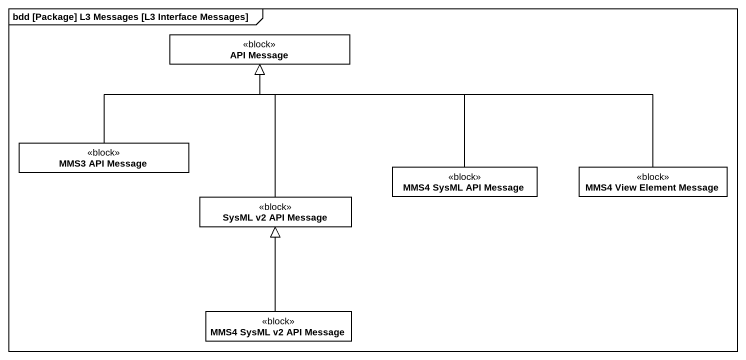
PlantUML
@startuml
mainframe bdd [Package] L3 Messages [L3 Interface Messages]
hide circle
hide empty members
class "API Message" as API_Message <<block>>
class "MMS3 API Message" as MMS3_API_Message <<block>>
class "MMS4 SysML API Message" as MMS4_SysML_API_Message <<block>>
class "MMS4 View Element Message" as MMS4_View_Element_Message <<block>>
class "SysML v2 API Message" as SysML_v2_API_Message <<block>>
class "MMS4 SysML v2 API Message" as MMS4_SysML_v2_API_Message <<block>>
MMS3_API_Message -up-|> API_Message
MMS4_SysML_API_Message -up-|> API_Message
MMS4_View_Element_Message -left-|> API_Message
SysML_v2_API_Message -up-|> API_Message
MMS4_SysML_v2_API_Message -up-|> SysML_v2_API_Message
@enduml
